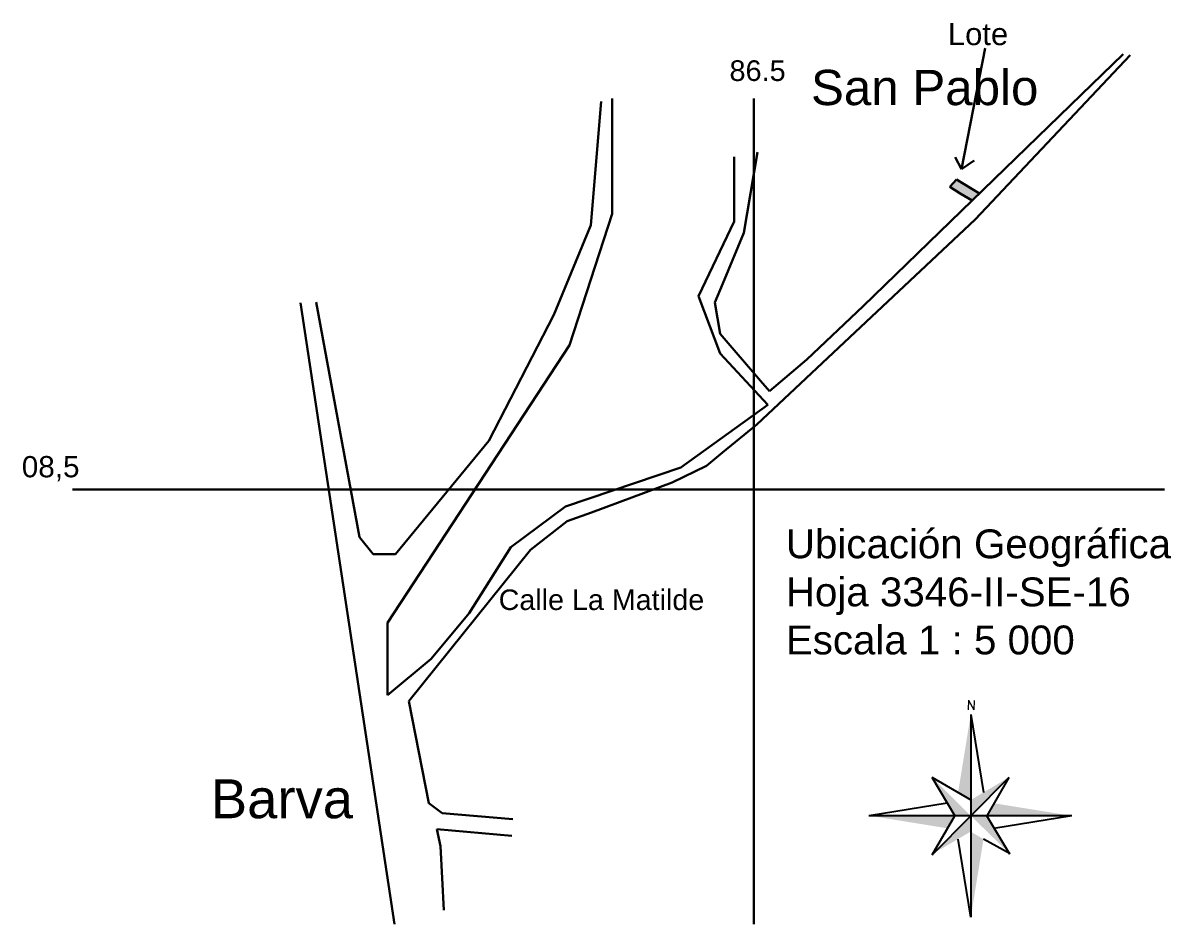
# Model space of a CAD drawing. Header units: metres. Extents: x 68508 to 226087, y -5893 to 20329.
# Drawn here: x 153644 to 170002, y 7484 to 20329 of the extents above; entities that cross this region are included whole.
import ezdxf

# ---------------------------------------------------------------- set-up
doc = ezdxf.new("R2010")
doc.units = ezdxf.units.M
doc.header["$LTSCALE"] = 0.05
doc.layers.add('muro', color=7, linetype='Continuous', lineweight=30)
doc.styles.add('LEROY', font='COMPLEX8.SHX')
doc.styles.get("Standard").update_dxf_attribs({"font": 'arial.ttf'})

msp = doc.modelspace()

# ---------------------------------------------------------------- hatches: boundary and pattern name
at = {"layer": 'muro', "linetype": 'Continuous', "lineweight": 30}
h = msp.add_hatch(color=7, dxfattribs=at)
h.dxf.hatch_style = 1
h.paths.add_polyline_path([(166944.324, 18098.576), (166852.406, 17991.469), (166997.944, 17899.664), (167168.185, 17797.868), (167272.768, 17899.239)])

# ---------------------------------------------------------------- linework, layer by layer
for p, q in [((167149.12, 10472.962), (167149.275, 7579.622)), ((167149.12, 10472.962), (167330.016, 9359.047)), ((166596.308, 9575.978), (167149.185, 9252.59)), ((166596.308, 9575.978), (166922.899, 9026.28)), ((167689.314, 9572.258), (166600.918, 8472.076)), ((167689.314, 9572.258), (167376.35, 9028.232)), ((165699.742, 9029.35), (166813.626, 9210.437)), ((168587.64, 9026.369), (165694.253, 9026.214)), ((166600.918, 8472.076), (166922.899, 9026.28)), ((167704.806, 8479.355), (167375.482, 9028.717)), ((168590.027, 9025.586), (167476.143, 8844.5)), ((167149.275, 7579.622), (166968.378, 8693.537)), ((167709.123, 8483.776), (167330.098, 8694.188))]:
    msp.add_line(p, q)
for points in [[(167149.12, 10472.962), (166968.296, 9358.396), (167149.185, 9252.59)], [(166596.308, 9575.978), (166922.038, 9027.279), (167149.197, 9026.292)], [(167689.314, 9572.258), (167149.185, 9252.59), (167149.197, 9026.292)], [(168590.027, 9025.586), (167475.43, 9206.22), (167369.656, 9025.313)], [(165699.742, 9029.35), (166814.339, 8848.717), (166920.113, 9029.624)], [(166611.822, 8487.333), (167153.192, 8804.894), (167154.062, 9031.19)], [(167709.123, 8483.776), (167376.35, 9028.232), (167149.197, 9026.292)], [(167149.275, 7579.622), (167330.098, 8694.188), (167149.209, 8799.994)]]:
    msp.add_solid(points)
at = {"layer": 'muro', "color": 7, "linetype": 'Continuous', "lineweight": 30}
for p, q in [((167354.981, 19967.359), (167018.238, 18245.578)), ((169419.855, 19867.951), (167211.645, 17529.356)), ((168720.993, 19302.982), (169319.243, 19882.858)), ((161884.166, 19207.475), (161733.791, 17448.114)), ((162037.878, 17608.417), (162037.878, 19250.863)), ((164058.189, 19250.863), (164058.189, 7483.704)), ((165615.378, 16292.754), (168720.993, 19302.982)), ((164109.768, 18485.72), (163916.407, 17339.127)), ((163775.304, 17500.814), (163775.304, 18421.79)), ((167018.238, 18245.578), (166928.611, 18416.231)), ((167018.238, 18245.578), (167195.114, 18368.471)), ((166852.406, 17991.469), (166944.324, 18098.576)), ((166944.324, 18098.576), (167272.768, 17899.239)), ((166997.944, 17899.664), (166852.406, 17991.469)), ((167168.185, 17797.868), (166997.944, 17899.664)), ((161432.291, 15736.956), (162037.878, 17608.417)), ((167211.645, 17529.356), (164099.271, 14605.24)), ((161733.791, 17448.114), (161209.011, 16169.054)), ((163270.815, 16435.812), (163775.304, 17500.814)), ((163916.407, 17339.127), (163615.35, 16616.583)), ((163615.35, 16616.583), (163502.438, 16345.59)), ((163580.382, 15618.848), (163270.815, 16435.812)), ((158937.79, 7483.704), (157596.232, 16338.778)), ((158438.481, 12998.064), (157819.943, 16350.865)), ((163502.438, 16345.59), (163579.425, 15896.169)), ((164810.848, 15531.124), (165615.378, 16292.754)), ((161209.011, 16169.054), (160281.762, 14373.997)), ((163579.425, 15896.169), (164154.577, 15227.479)), ((158837.692, 11776.836), (161432.291, 15736.956)), ((164256.856, 14885.944), (163580.382, 15618.848)), ((164279.994, 15081.666), (164810.848, 15531.124)), ((164154.577, 15227.479), (164279.994, 15081.666)), ((163018.561, 13992.717), (164256.856, 14885.944)), ((164099.271, 14605.24), (163610.629, 14204.675)), ((160281.762, 14373.997), (158953.618, 12757.962)), ((163610.629, 14204.675), (163381.421, 14016.781)), ((161376.239, 13438.351), (163018.561, 13992.717)), ((163381.421, 14016.781), (162894.946, 13778.681)), ((162894.946, 13778.681), (161745.518, 13352.686)), ((154349.273, 13678.05), (169911.261, 13678.05)), ((160596.573, 12854.318), (161376.239, 13438.351)), ((161745.518, 13352.686), (161400.431, 13224.792)), ((161400.431, 13224.792), (160878.025, 12818.389)), ((158633.088, 12757.962), (158438.481, 12998.064)), ((160878.025, 12818.389), (159141.806, 10663.078)), ((160000.356, 11915.285), (160596.573, 12854.318)), ((158953.618, 12757.962), (158633.088, 12757.962)), ((159461.47, 11262.542), (160000.356, 11915.285)), ((158837.692, 11776.836), (158837.692, 10747.22)), ((158837.692, 10747.22), (159461.47, 11262.542)), ((159141.806, 10663.078), (159429.254, 9206.572)), ((159429.254, 9206.572), (159614.949, 9066.341)), ((159614.949, 9066.341), (160624.944, 8980.393)), ((160610.83, 8740.638), (159541.071, 8834.163)), ((159541.071, 8834.163), (159592.145, 8593.266)), ((159592.145, 8593.266), (159641.523, 7680.125))]:
    msp.add_line(p, q, dxfattribs=at)

# ---------------------------------------------------------------- texts
at = {"style": 'LEROY'}
msp.add_text('N', height=134.576, rotation=358.6614175, dxfattribs=at).set_placement((167088.874, 10539.091))
at = {"layer": 'muro', "color": 7, "linetype": 'Continuous', "lineweight": 30, "attachment_point": 1}
for s, width, gutter_width, insert, char_height in [('Lote', 3416.79145, 1578.299, (166823.561, 20329.189), 315.6597), ('86.5', 2546.80736, 1472.252, (163710.818, 19796.363), 294.4503), ('San Pablo', 37671.14981, 2513.099, (164872.641, 19660.677), 502.6198), ('08,5', 2489.26513, 1512.059, (153627.451, 14154.825), 302.4118), ('Calle La Matilde', 21913.89733, 1461.909, (160422.47, 12252.87), 292.3818), ('Barva', 41637.73225, 2777.716, (156320.508, 9547.419), 555.5431)]:
    msp.add_mtext_dynamic_manual_height_columns(s, width=width, gutter_width=gutter_width, heights=[0], dxfattribs=dict(at, insert=insert, char_height=char_height))
at = {"layer": 'muro', "insert": (164514.354, 13109.217), "char_height": 410.95785, "attachment_point": 1}
msp.add_mtext_dynamic_manual_height_columns('Ubicación Geográfica\\PHoja 3346-II-SE-16\\PEscala 1 : 5 000', width=13790.54404, gutter_width=2054.789, heights=[0], dxfattribs=at)

doc.saveas('drawing.dxf')
